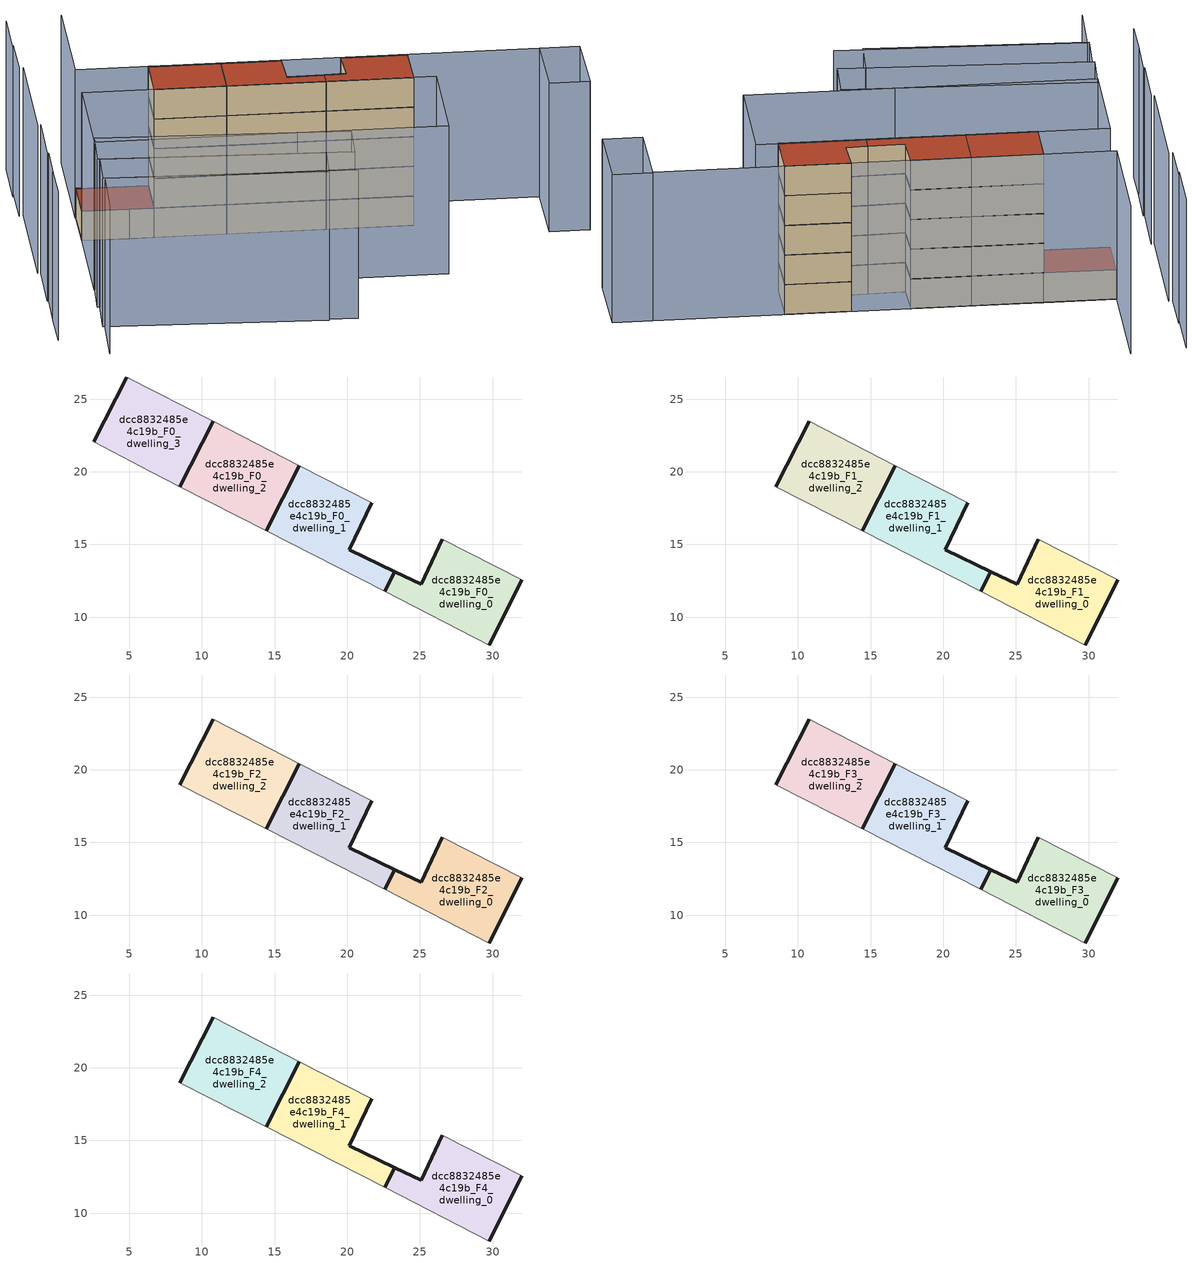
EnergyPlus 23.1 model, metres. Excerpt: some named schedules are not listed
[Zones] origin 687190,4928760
dcc8832485e4c19b_F0_dwelling_0
 floor ground (EU_floor_Construction): 29.77,8.08 31.99,12.56 26.54,15.36 25.1,12.25 23.28,13.12 22.58,11.76 z0
 wall outside (EU_wall_Construction): 31.99,12.56 29.77,8.08 / 22.58,11.76 23.28,13.12 25.1,12.25 26.54,15.36 z0:3
 wall adiabatic (EU_wall_Construction): 26.54,15.36 31.99,12.56 / 29.77,8.08 22.58,11.76 z0:3
dcc8832485e4c19b_F0_dwelling_1
 floor ground (EU_floor_Construction): 22.58,11.76 23.28,13.12 20.13,14.63 21.67,17.86 16.71,20.41 14.41,15.95 z0
 wall outside (EU_wall_Construction): 21.67,17.86 20.13,14.63 23.28,13.12 22.58,11.76 / 14.41,15.95 16.71,20.41 z0:3
 wall adiabatic (EU_wall_Construction): 22.58,11.76 14.41,15.95 / 16.71,20.41 21.67,17.86 z0:3
dcc8832485e4c19b_F0_dwelling_2
 floor ground (EU_floor_Construction): 14.41,15.95 16.71,20.41 10.77,23.46 8.47,18.99 z0
 wall outside (EU_wall_Construction): 16.71,20.41 14.41,15.95 / 8.47,18.99 10.77,23.46 z0:3
 wall adiabatic (EU_wall_Construction): 14.41,15.95 8.47,18.99 / 10.77,23.46 16.71,20.41 z0:3
dcc8832485e4c19b_F0_dwelling_3
 floor ground (EU_floor_Construction): 8.47,18.99 10.77,23.46 4.81,26.52 2.56,22.08 6.47,20.01 z0
 wall outside (EU_wall_Construction): 2.56,22.08 4.81,26.52 / 10.77,23.46 8.47,18.99 z0:3
 wall adiabatic (EU_wall_Construction): 4.81,26.52 10.77,23.46 / 8.47,18.99 6.47,20.01 2.56,22.08 z0:3
 roof outside (EU_roof_Construction): 10.77,23.46 8.47,18.99 6.47,20.01 2.56,22.08 4.81,26.52 z3
dcc8832485e4c19b_F1_dwelling_0
 floor to dcc8832485e4c19b_F0_dwelling_0 (EU_floor_Construction): 29.77,8.08 31.99,12.56 26.54,15.36 25.1,12.25 23.28,13.12 22.58,11.76 z3
 wall outside (EU_wall_Construction): 31.99,12.56 29.77,8.08 / 22.58,11.76 23.28,13.12 25.1,12.25 26.54,15.36 z3:6
 wall adiabatic (EU_wall_Construction): 26.54,15.36 31.99,12.56 / 29.77,8.08 22.58,11.76 z3:6
dcc8832485e4c19b_F1_dwelling_1
 floor to dcc8832485e4c19b_F0_dwelling_1 (EU_floor_Construction): 22.58,11.76 23.28,13.12 20.13,14.63 21.67,17.86 16.71,20.41 14.41,15.95 z3
 wall outside (EU_wall_Construction): 21.67,17.86 20.13,14.63 23.28,13.12 22.58,11.76 / 14.41,15.95 16.71,20.41 z3:6
 wall adiabatic (EU_wall_Construction): 22.58,11.76 14.41,15.95 / 16.71,20.41 21.67,17.86 z3:6
dcc8832485e4c19b_F1_dwelling_2
 floor to dcc8832485e4c19b_F0_dwelling_2 (EU_floor_Construction): 14.41,15.95 16.71,20.41 10.77,23.46 8.47,18.99 z3
 wall outside (EU_wall_Construction): 8.47,18.99 10.77,23.46 / 16.71,20.41 14.41,15.95 z3:6
 wall adiabatic (EU_wall_Construction): 14.41,15.95 8.47,18.99 / 10.77,23.46 16.71,20.41 z3:6
dcc8832485e4c19b_F2_dwelling_0
 floor to dcc8832485e4c19b_F1_dwelling_0 (EU_floor_Construction): 29.77,8.08 31.99,12.56 26.54,15.36 25.1,12.25 23.28,13.12 22.58,11.76 z6
 wall outside (EU_wall_Construction): 31.99,12.56 29.77,8.08 / 22.58,11.76 23.28,13.12 25.1,12.25 26.54,15.36 z6:9
 wall adiabatic (EU_wall_Construction): 26.54,15.36 31.99,12.56 / 29.77,8.08 22.58,11.76 z6:9
dcc8832485e4c19b_F2_dwelling_1
 floor to dcc8832485e4c19b_F1_dwelling_1 (EU_floor_Construction): 22.58,11.76 23.28,13.12 20.13,14.63 21.67,17.86 16.71,20.41 14.41,15.95 z6
 wall outside (EU_wall_Construction): 21.67,17.86 20.13,14.63 23.28,13.12 22.58,11.76 / 14.41,15.95 16.71,20.41 z6:9
 wall adiabatic (EU_wall_Construction): 22.58,11.76 14.41,15.95 / 16.71,20.41 21.67,17.86 z6:9
dcc8832485e4c19b_F2_dwelling_2
 floor to dcc8832485e4c19b_F1_dwelling_2 (EU_floor_Construction): 14.41,15.95 16.71,20.41 10.77,23.46 8.47,18.99 z6
 wall outside (EU_wall_Construction): 8.47,18.99 10.77,23.46 / 16.71,20.41 14.41,15.95 z6:9
 wall adiabatic (EU_wall_Construction): 14.41,15.95 8.47,18.99 / 10.77,23.46 16.71,20.41 z6:9
dcc8832485e4c19b_F3_dwelling_0
 floor to dcc8832485e4c19b_F2_dwelling_0 (EU_floor_Construction): 29.77,8.08 31.99,12.56 26.54,15.36 25.1,12.25 23.28,13.12 22.58,11.76 z9
 wall outside (EU_wall_Construction): 31.99,12.56 29.77,8.08 / 22.58,11.76 23.28,13.12 25.1,12.25 26.54,15.36 z9:12
 wall adiabatic (EU_wall_Construction): 26.54,15.36 31.99,12.56 / 29.77,8.08 22.58,11.76 z9:12
dcc8832485e4c19b_F3_dwelling_1
 floor to dcc8832485e4c19b_F2_dwelling_1 (EU_floor_Construction): 22.58,11.76 23.28,13.12 20.13,14.63 21.67,17.86 16.71,20.41 14.41,15.95 z9
 wall outside (EU_wall_Construction): 21.67,17.86 20.13,14.63 23.28,13.12 22.58,11.76 / 14.41,15.95 16.71,20.41 z9:12
 wall adiabatic (EU_wall_Construction): 22.58,11.76 14.41,15.95 / 16.71,20.41 21.67,17.86 z9:12
dcc8832485e4c19b_F3_dwelling_2
 floor to dcc8832485e4c19b_F2_dwelling_2 (EU_floor_Construction): 14.41,15.95 16.71,20.41 10.77,23.46 8.47,18.99 z9
 wall outside (EU_wall_Construction): 8.47,18.99 10.77,23.46 / 16.71,20.41 14.41,15.95 z9:12
 wall adiabatic (EU_wall_Construction): 14.41,15.95 8.47,18.99 / 10.77,23.46 16.71,20.41 z9:12
dcc8832485e4c19b_F4_dwelling_0
 floor to dcc8832485e4c19b_F3_dwelling_0 (EU_floor_Construction): 29.77,8.08 31.99,12.56 26.54,15.36 25.1,12.25 23.28,13.12 22.58,11.76 z12
 wall outside (EU_wall_Construction): 31.99,12.56 29.77,8.08 / 22.58,11.76 23.28,13.12 25.1,12.25 26.54,15.36 z12:15
 wall adiabatic (EU_wall_Construction): 26.54,15.36 31.99,12.56 / 29.77,8.08 22.58,11.76 z12:15
 roof outside (EU_roof_Construction): 31.99,12.56 29.77,8.08 22.58,11.76 23.28,13.12 25.1,12.25 26.54,15.36 z15
dcc8832485e4c19b_F4_dwelling_1
 floor to dcc8832485e4c19b_F3_dwelling_1 (EU_floor_Construction): 22.58,11.76 23.28,13.12 20.13,14.63 21.67,17.86 16.71,20.41 14.41,15.95 z12
 wall outside (EU_wall_Construction): 21.67,17.86 20.13,14.63 23.28,13.12 22.58,11.76 / 14.41,15.95 16.71,20.41 z12:15
 wall adiabatic (EU_wall_Construction): 22.58,11.76 14.41,15.95 / 16.71,20.41 21.67,17.86 z12:15
 roof outside (EU_roof_Construction): 21.67,17.86 20.13,14.63 23.28,13.12 22.58,11.76 14.41,15.95 16.71,20.41 z15
dcc8832485e4c19b_F4_dwelling_2
 floor to dcc8832485e4c19b_F3_dwelling_2 (EU_floor_Construction): 14.41,15.95 16.71,20.41 10.77,23.46 8.47,18.99 z12
 wall outside (EU_wall_Construction): 8.47,18.99 10.77,23.46 / 16.71,20.41 14.41,15.95 z12:15
 wall adiabatic (EU_wall_Construction): 14.41,15.95 8.47,18.99 / 10.77,23.46 16.71,20.41 z12:15
 roof outside (EU_roof_Construction): 16.71,20.41 14.41,15.95 8.47,18.99 10.77,23.46 z15
shading: -8.67,0.39 -5.8,5.56 / -5.8,5.56 14.57,-5.74 / -9.02,9.32 -10.97,5.46 / -7.12,12.88 -9.16,9.03 / -4.39,18.39 -7.27,12.96 / 42.82,7 4.78,26.54 / 4.78,26.54 10.19,37.07 / 1.04,29.55 -4.62,18.51 / 2.95,34.03 0.73,29.71 / 5.23,38.73 2.56,33.54 / -3.93,9.25 14.14,-1.02 / 14.14,-1.02 12.09,-4.63 / 12.09,-4.63 -5.98,5.64 / -5.98,5.64 -3.93,9.25 / 16.42,-2.31 -4.11,9.36 / -4.11,9.36 -1.9,13.25 / -1.9,13.25 18.64,1.58 / 18.64,1.58 16.42,-2.31 / 2.56,22.08 31.62,7.17 / 31.62,7.17 26.74,-2.34 / 26.74,-2.34 -2.32,12.57 / -2.32,12.57 2.56,22.08 / 46.2,5.33 42.79,-1.5 / 42.79,-1.5 39.42,0.18 / 39.42,0.18 42.82,7.01 / 42.82,7.01 46.2,5.33 z0:15
[Building]
EU S2 Campaign: North Axis=0; Terrain=City; Solar Distribution=FullExterior
[Site:Location]
Bologna: Latitude=44.5; Longitude=11.25; Time Zone=1; Elevation=37
[SizingPeriod:WeatherFileDays]
AnnualSizingPeriod: Begin Month=1; Begin Day of Month=1; End Month=12; End Day of Month=31; Day of Week for Start Day=Monday; Use Weather File Daylight Saving Period=No; Use Weather File Rain and Snow Indicators=No
[MATERIAL]
EU_InternalMass_Material: Roughness=MediumRough; Thickness=0.1; Conductivity=1; Density=1800; Specific Heat=900; Thermal Absorptance=0.9; Solar Absorptance=0.7; Visible Absorptance=0.7
[MATERIAL:NOMASS] Roughness=MediumRough; Thermal Absorptance=0.9; Solar Absorptance=0.7; Visible Absorptance=0.7
Name | Thermal Resistance
EU_wall_NoMass | 0.905828
EU_roof_NoMass | 0.37593
EU_floor_NoMass | 0.67114
[CONSTRUCTION]
EU_wall_Construction: EU_wall_NoMass
EU_roof_Construction: EU_roof_NoMass
EU_floor_Construction: EU_floor_NoMass
EU_InternalMass_Construction: EU_InternalMass_Material
[ZONE] Type=1; Multiplier=1; Ceiling Height=autocalculate; Floor Area=autocalculate; Part of Total Floor Area=Yes
Name | Volume
dcc8832485e4c19b_F0_dwelling_0 | 100.557
dcc8832485e4c19b_F1_dwelling_0; dcc8832485e4c19b_F2_dwelling_0; dcc8832485e4c19b_F3_dwelling_0; dcc8832485e4c19b_F4_dwelling_0; dcc8832485e4c19b_F0_dwelling_1; dcc8832485e4c19b_F1_dwelling_1; dcc8832485e4c19b_F2_dwelling_1; dcc8832485e4c19b_F3_dwelling_1; dcc8832485e4c19b_F4_dwelling_1 | 100.556
dcc8832485e4c19b_F0_dwelling_2 | 100.562
dcc8832485e4c19b_F1_dwelling_2; dcc8832485e4c19b_F2_dwelling_2; dcc8832485e4c19b_F3_dwelling_2; dcc8832485e4c19b_F4_dwelling_2 | 100.564
dcc8832485e4c19b_F0_dwelling_3 | 100.558
[INTERNALMASS] Construction=EU_InternalMass_Construction
Name | Zone or ZoneList | Surface Area
dcc8832485e4c19b_F0_dwelling_0_EU_InternalMass | dcc8832485e4c19b_F0_dwelling_0 | 33.5189
dcc8832485e4c19b_F0_dwelling_1_EU_InternalMass | dcc8832485e4c19b_F0_dwelling_1 | 33.5188
dcc8832485e4c19b_F0_dwelling_2_EU_InternalMass | dcc8832485e4c19b_F0_dwelling_2 | 33.5211
dcc8832485e4c19b_F0_dwelling_3_EU_InternalMass | dcc8832485e4c19b_F0_dwelling_3 | 33.5188
dcc8832485e4c19b_F1_dwelling_0_EU_InternalMass | dcc8832485e4c19b_F1_dwelling_0 | 47.7915
dcc8832485e4c19b_F1_dwelling_1_EU_InternalMass | dcc8832485e4c19b_F1_dwelling_1 | 47.6373
dcc8832485e4c19b_F1_dwelling_2_EU_InternalMass | dcc8832485e4c19b_F1_dwelling_2 | 38.6513
dcc8832485e4c19b_F2_dwelling_0_EU_InternalMass | dcc8832485e4c19b_F2_dwelling_0 | 47.7915
dcc8832485e4c19b_F2_dwelling_1_EU_InternalMass | dcc8832485e4c19b_F2_dwelling_1 | 47.6373
dcc8832485e4c19b_F2_dwelling_2_EU_InternalMass | dcc8832485e4c19b_F2_dwelling_2 | 38.6513
dcc8832485e4c19b_F3_dwelling_0_EU_InternalMass | dcc8832485e4c19b_F3_dwelling_0 | 47.7915
dcc8832485e4c19b_F3_dwelling_1_EU_InternalMass | dcc8832485e4c19b_F3_dwelling_1 | 47.6373
dcc8832485e4c19b_F3_dwelling_2_EU_InternalMass | dcc8832485e4c19b_F3_dwelling_2 | 38.6513
dcc8832485e4c19b_F4_dwelling_0_EU_InternalMass | dcc8832485e4c19b_F4_dwelling_0 | 47.7915
dcc8832485e4c19b_F4_dwelling_1_EU_InternalMass | dcc8832485e4c19b_F4_dwelling_1 | 47.6373
dcc8832485e4c19b_F4_dwelling_2_EU_InternalMass | dcc8832485e4c19b_F4_dwelling_2 | 38.6513
[OTHEREQUIPMENT] Fuel Type=Electricity; Design Level Calculation Method=Watts/Area; Power per Zone Floor Area=1; Fraction Latent=0; Fraction Radiant=0; Fraction Lost=0; Carbon Dioxide Generation Rate=0; EndUse Subcategory=EU_Step8_InternalGains
Name | Zone or ZoneList or Space or SpaceList | Schedule
EU_Step8_InternalGain_dcc8832485e4c19b_F0_dwelling_0_f000 | dcc8832485e4c19b_F0_dwelling_0 | EU_Step8_GainSchedule_dcc8832485e4c19b_F0_dwelling_0_f000
EU_Step8_InternalGain_dcc8832485e4c19b_F0_dwelling_1_f000 | dcc8832485e4c19b_F0_dwelling_1 | EU_Step8_GainSchedule_dcc8832485e4c19b_F0_dwelling_1_f000
EU_Step8_InternalGain_dcc8832485e4c19b_F0_dwelling_2_f000 | dcc8832485e4c19b_F0_dwelling_2 | EU_Step8_GainSchedule_dcc8832485e4c19b_F0_dwelling_2_f000
EU_Step8_InternalGain_dcc8832485e4c19b_F0_dwelling_3_f000 | dcc8832485e4c19b_F0_dwelling_3 | EU_Step8_GainSchedule_dcc8832485e4c19b_F0_dwelling_3_f000
EU_Step8_InternalGain_dcc8832485e4c19b_F1_dwelling_0_f000 | dcc8832485e4c19b_F1_dwelling_0 | EU_Step8_GainSchedule_dcc8832485e4c19b_F1_dwelling_0_f000
EU_Step8_InternalGain_dcc8832485e4c19b_F1_dwelling_1_f000 | dcc8832485e4c19b_F1_dwelling_1 | EU_Step8_GainSchedule_dcc8832485e4c19b_F1_dwelling_1_f000
EU_Step8_InternalGain_dcc8832485e4c19b_F1_dwelling_2_f000 | dcc8832485e4c19b_F1_dwelling_2 | EU_Step8_GainSchedule_dcc8832485e4c19b_F1_dwelling_2_f000
EU_Step8_InternalGain_dcc8832485e4c19b_F2_dwelling_0_f000 | dcc8832485e4c19b_F2_dwelling_0 | EU_Step8_GainSchedule_dcc8832485e4c19b_F2_dwelling_0_f000
EU_Step8_InternalGain_dcc8832485e4c19b_F2_dwelling_1_f000 | dcc8832485e4c19b_F2_dwelling_1 | EU_Step8_GainSchedule_dcc8832485e4c19b_F2_dwelling_1_f000
EU_Step8_InternalGain_dcc8832485e4c19b_F2_dwelling_2_f000 | dcc8832485e4c19b_F2_dwelling_2 | EU_Step8_GainSchedule_dcc8832485e4c19b_F2_dwelling_2_f000
EU_Step8_InternalGain_dcc8832485e4c19b_F3_dwelling_0_f000 | dcc8832485e4c19b_F3_dwelling_0 | EU_Step8_GainSchedule_dcc8832485e4c19b_F3_dwelling_0_f000
EU_Step8_InternalGain_dcc8832485e4c19b_F3_dwelling_1_f000 | dcc8832485e4c19b_F3_dwelling_1 | EU_Step8_GainSchedule_dcc8832485e4c19b_F3_dwelling_1_f000
EU_Step8_InternalGain_dcc8832485e4c19b_F3_dwelling_2_f000 | dcc8832485e4c19b_F3_dwelling_2 | EU_Step8_GainSchedule_dcc8832485e4c19b_F3_dwelling_2_f000
EU_Step8_InternalGain_dcc8832485e4c19b_F4_dwelling_0_f000 | dcc8832485e4c19b_F4_dwelling_0 | EU_Step8_GainSchedule_dcc8832485e4c19b_F4_dwelling_0_f000
EU_Step8_InternalGain_dcc8832485e4c19b_F4_dwelling_1_f000 | dcc8832485e4c19b_F4_dwelling_1 | EU_Step8_GainSchedule_dcc8832485e4c19b_F4_dwelling_1_f000
EU_Step8_InternalGain_dcc8832485e4c19b_F4_dwelling_2_f000 | dcc8832485e4c19b_F4_dwelling_2 | EU_Step8_GainSchedule_dcc8832485e4c19b_F4_dwelling_2_f000
[ZONEVENTILATION:DESIGNFLOWRATE] Schedule=EU_AlwaysOn; Design Flow Rate Calculation Method=AirChanges/Hour; Air Changes per Hour=0.73129; Ventilation Type=Natural; Fan Pressure Rise=0; Fan Total Efficiency=1; Constant Term Coefficient=1; Temperature Term Coefficient=0; Velocity Term Coefficient=0; Velocity Squared Term Coefficient=0; Minimum Indoor Temperature=-100; Maximum Indoor Temperature=100; Delta Temperature=-100; Minimum Outdoor Temperature=-100; Maximum Outdoor Temperature=100; Maximum Wind Speed=40
Name | Zone or ZoneList or Space or SpaceList
EU_ConstantAir_dcc8832485e4c19b_F0_dwelling_0 | dcc8832485e4c19b_F0_dwelling_0
EU_ConstantAir_dcc8832485e4c19b_F0_dwelling_1 | dcc8832485e4c19b_F0_dwelling_1
EU_ConstantAir_dcc8832485e4c19b_F0_dwelling_2 | dcc8832485e4c19b_F0_dwelling_2
EU_ConstantAir_dcc8832485e4c19b_F0_dwelling_3 | dcc8832485e4c19b_F0_dwelling_3
EU_ConstantAir_dcc8832485e4c19b_F1_dwelling_0 | dcc8832485e4c19b_F1_dwelling_0
EU_ConstantAir_dcc8832485e4c19b_F1_dwelling_1 | dcc8832485e4c19b_F1_dwelling_1
EU_ConstantAir_dcc8832485e4c19b_F1_dwelling_2 | dcc8832485e4c19b_F1_dwelling_2
EU_ConstantAir_dcc8832485e4c19b_F2_dwelling_0 | dcc8832485e4c19b_F2_dwelling_0
EU_ConstantAir_dcc8832485e4c19b_F2_dwelling_1 | dcc8832485e4c19b_F2_dwelling_1
EU_ConstantAir_dcc8832485e4c19b_F2_dwelling_2 | dcc8832485e4c19b_F2_dwelling_2
EU_ConstantAir_dcc8832485e4c19b_F3_dwelling_0 | dcc8832485e4c19b_F3_dwelling_0
EU_ConstantAir_dcc8832485e4c19b_F3_dwelling_1 | dcc8832485e4c19b_F3_dwelling_1
EU_ConstantAir_dcc8832485e4c19b_F3_dwelling_2 | dcc8832485e4c19b_F3_dwelling_2
EU_ConstantAir_dcc8832485e4c19b_F4_dwelling_0 | dcc8832485e4c19b_F4_dwelling_0
EU_ConstantAir_dcc8832485e4c19b_F4_dwelling_1 | dcc8832485e4c19b_F4_dwelling_1
EU_ConstantAir_dcc8832485e4c19b_F4_dwelling_2 | dcc8832485e4c19b_F4_dwelling_2
[HVACTEMPLATE:THERMOSTAT] Constant Heating Setpoint=20; Constant Cooling Setpoint=50
EU_HeatOnly_dcc8832485e4c19b_F0_dwelling_0; EU_HeatOnly_dcc8832485e4c19b_F0_dwelling_1; EU_HeatOnly_dcc8832485e4c19b_F0_dwelling_2; EU_HeatOnly_dcc8832485e4c19b_F0_dwelling_3; EU_HeatOnly_dcc8832485e4c19b_F1_dwelling_0; EU_HeatOnly_dcc8832485e4c19b_F1_dwelling_1; EU_HeatOnly_dcc8832485e4c19b_F1_dwelling_2; EU_HeatOnly_dcc8832485e4c19b_F2_dwelling_0; EU_HeatOnly_dcc8832485e4c19b_F2_dwelling_1; EU_HeatOnly_dcc8832485e4c19b_F2_dwelling_2; EU_HeatOnly_dcc8832485e4c19b_F3_dwelling_0; EU_HeatOnly_dcc8832485e4c19b_F3_dwelling_1; EU_HeatOnly_dcc8832485e4c19b_F3_dwelling_2; EU_HeatOnly_dcc8832485e4c19b_F4_dwelling_0; EU_HeatOnly_dcc8832485e4c19b_F4_dwelling_1; EU_HeatOnly_dcc8832485e4c19b_F4_dwelling_2
[HVACTEMPLATE:ZONE:IDEALLOADSAIRSYSTEM] System Availability Schedule=EU_AlwaysOn; Maximum Heating Supply Air Temperature=50; Minimum Cooling Supply Air Temperature=13; Maximum Heating Supply Air Humidity Ratio=0.0156; Minimum Cooling Supply Air Humidity Ratio=0.0077; Heating Limit=NoLimit; Cooling Limit=NoLimit; Heating Availability Schedule=EU_AlwaysOn; Cooling Availability Schedule=EU_CoolingOff; Dehumidification Control Type=ConstantSensibleHeatRatio; Cooling Sensible Heat Ratio=0.7; Dehumidification Setpoint=60; Humidification Control Type=None; Humidification Setpoint=30; Outdoor Air Method=None; Outdoor Air Flow Rate per Person=0.00944; Outdoor Air Flow Rate per Zone Floor Area=0; Outdoor Air Flow Rate per Zone=0; Demand Controlled Ventilation Type=None; Outdoor Air Economizer Type=NoEconomizer; Heat Recovery Type=None; Sensible Heat Recovery Effectiveness=0.7; Latent Heat Recovery Effectiveness=0.65
Name | Template Thermostat
dcc8832485e4c19b_F0_dwelling_0 | EU_HeatOnly_dcc8832485e4c19b_F0_dwelling_0
dcc8832485e4c19b_F0_dwelling_1 | EU_HeatOnly_dcc8832485e4c19b_F0_dwelling_1
dcc8832485e4c19b_F0_dwelling_2 | EU_HeatOnly_dcc8832485e4c19b_F0_dwelling_2
dcc8832485e4c19b_F0_dwelling_3 | EU_HeatOnly_dcc8832485e4c19b_F0_dwelling_3
dcc8832485e4c19b_F1_dwelling_0 | EU_HeatOnly_dcc8832485e4c19b_F1_dwelling_0
dcc8832485e4c19b_F1_dwelling_1 | EU_HeatOnly_dcc8832485e4c19b_F1_dwelling_1
dcc8832485e4c19b_F1_dwelling_2 | EU_HeatOnly_dcc8832485e4c19b_F1_dwelling_2
dcc8832485e4c19b_F2_dwelling_0 | EU_HeatOnly_dcc8832485e4c19b_F2_dwelling_0
dcc8832485e4c19b_F2_dwelling_1 | EU_HeatOnly_dcc8832485e4c19b_F2_dwelling_1
dcc8832485e4c19b_F2_dwelling_2 | EU_HeatOnly_dcc8832485e4c19b_F2_dwelling_2
dcc8832485e4c19b_F3_dwelling_0 | EU_HeatOnly_dcc8832485e4c19b_F3_dwelling_0
dcc8832485e4c19b_F3_dwelling_1 | EU_HeatOnly_dcc8832485e4c19b_F3_dwelling_1
dcc8832485e4c19b_F3_dwelling_2 | EU_HeatOnly_dcc8832485e4c19b_F3_dwelling_2
dcc8832485e4c19b_F4_dwelling_0 | EU_HeatOnly_dcc8832485e4c19b_F4_dwelling_0
dcc8832485e4c19b_F4_dwelling_1 | EU_HeatOnly_dcc8832485e4c19b_F4_dwelling_1
dcc8832485e4c19b_F4_dwelling_2 | EU_HeatOnly_dcc8832485e4c19b_F4_dwelling_2
